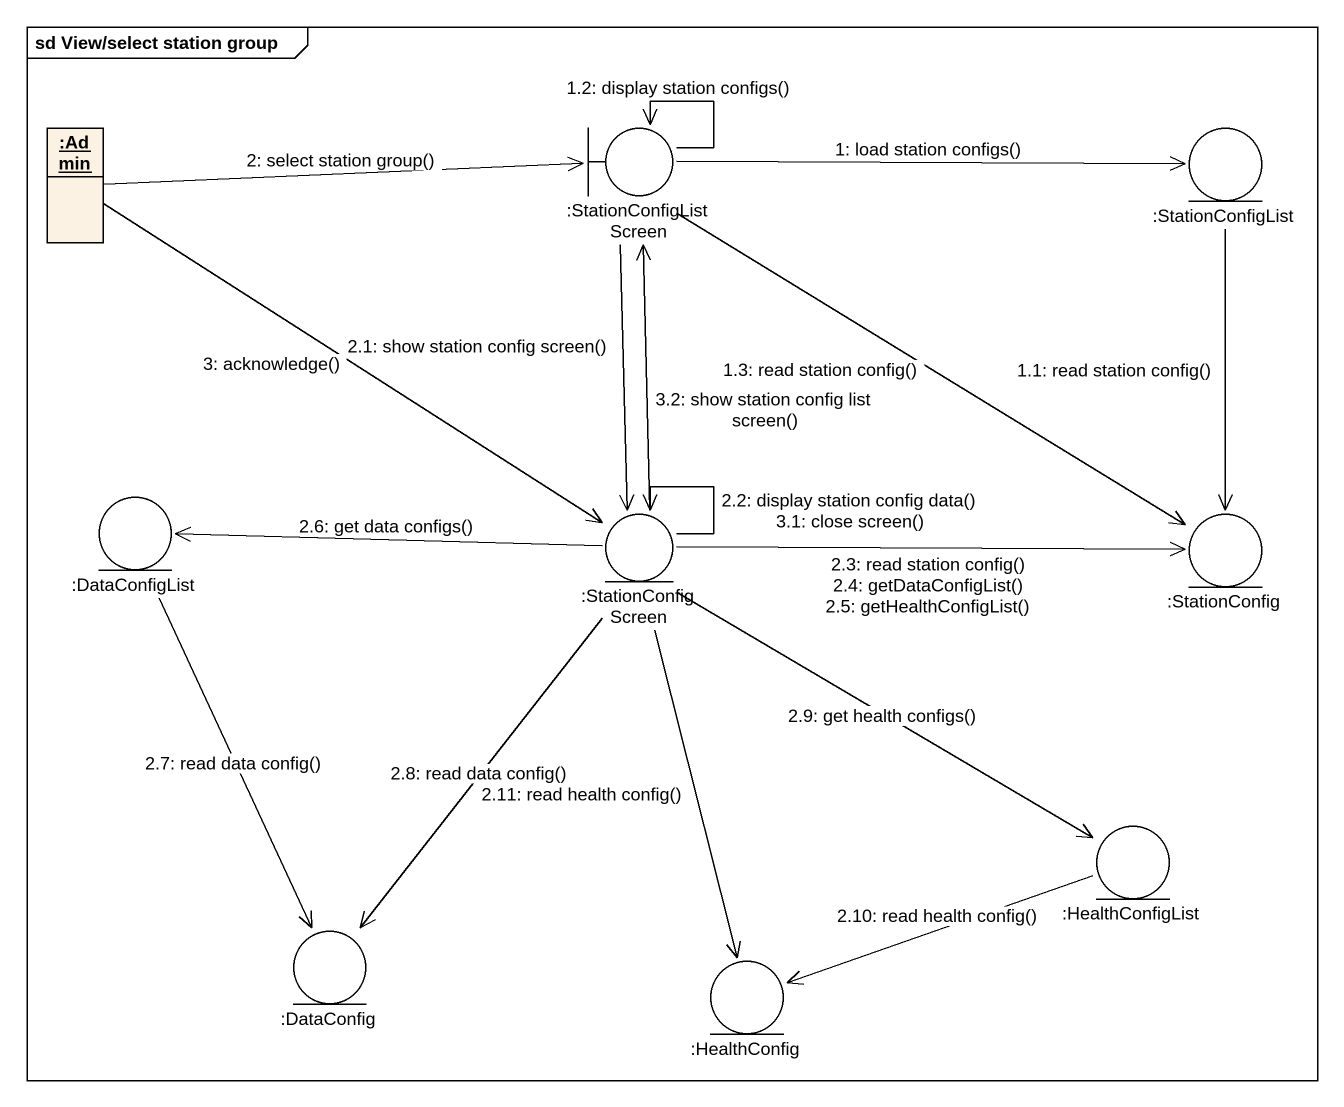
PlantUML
@startuml
mainframe sd View/select station group
allowmixing
hide circle
hide empty members
object ":Admin" as Admin
boundary ":StationConfigListScreen" as StationConfigListScreen
entity ":StationConfigList" as StationConfigList
entity ":DataConfigList" as DataConfigList
entity ":StationConfigScreen" as StationConfigScreen
entity ":StationConfig" as StationConfig
entity ":HealthConfigList" as HealthConfigList
entity ":DataConfig" as DataConfig
entity ":HealthConfig" as HealthConfig
StationConfigListScreen -right-> StationConfigList : 1: load station configs()
StationConfigList --> StationConfig : 1.1: read station config()
StationConfigListScreen --> StationConfigListScreen : 1.2: display station configs()
StationConfigListScreen --> StationConfig : 1.3: read station config()
Admin -right-> StationConfigListScreen : 2: select station group()
StationConfigListScreen --> StationConfigScreen : 2.1: show station config screen()
StationConfigScreen --> StationConfigScreen : 2.2: display station config data()\n3.1: close screen()
StationConfigScreen -right-> StationConfig : 2.3: read station config()\n2.4: getDataConfigList()\n2.5: getHealthConfigList()
StationConfigScreen -left-> DataConfigList : 2.6: get data configs()
DataConfigList --> DataConfig : 2.7: read data config()
StationConfigScreen --> DataConfig : 2.8: read data config()
StationConfigScreen --> HealthConfigList : 2.9: get health configs()
HealthConfigList -left-> HealthConfig : 2.10: read health config()
StationConfigScreen --> HealthConfig : 2.11: read health config()
Admin --> StationConfigScreen : 3: acknowledge()
StationConfigScreen -up-> StationConfigListScreen : 3.2: show station config list screen()
@enduml
